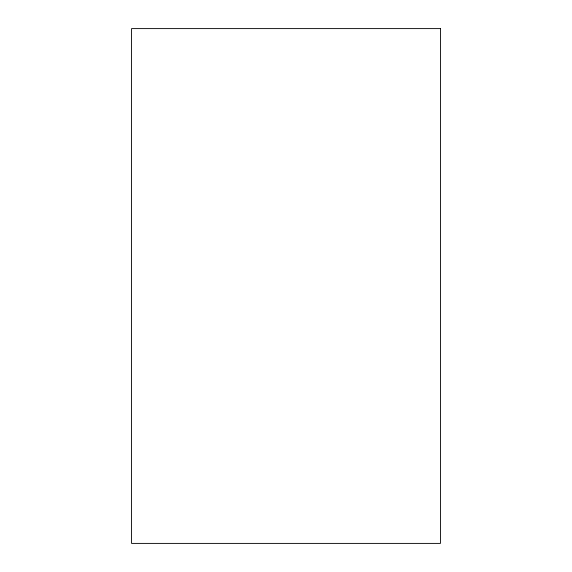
<?xml version="1.0" encoding="UTF-8"?>
<svg xmlns="http://www.w3.org/2000/svg" width="572" height="572" viewBox="0 0 572 572"><rect width="100%" height="100%" fill="white"/><g stroke="black" fill="none" stroke-linecap="round" stroke-linejoin="round"><path stroke-width="0.86" d="M440.44 28.6L131.56 28.6L131.56 543.4L440.44 543.4L440.44 28.6"/></g></svg>
